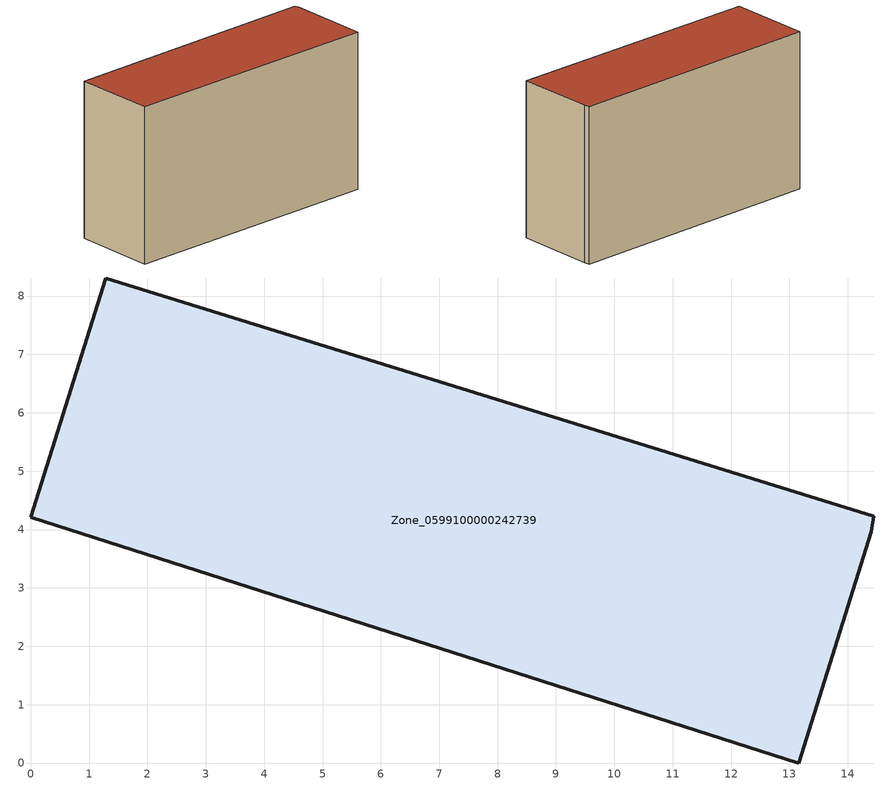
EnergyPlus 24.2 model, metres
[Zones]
Zone_0599100000242739
 floor ground (C_G): 14.4,3.97 13.16,0 0,4.21 1.29,8.31 14.45,4.23 z0.59
 wall outside (C_F): 13.16,0 14.4,3.97 14.45,4.23 1.29,8.31 0,4.21 13.16,0 z0.59:8.81
 roof outside (C_R): 1.29,8.31 0,4.21 13.16,0 14.4,3.97 14.45,4.23 z8.81
[BUILDING]
Pand.0599100000242739: North Axis=0; Terrain=City; Loads Convergence Tolerance Value=0.04; Temperature Convergence Tolerance Value=0.4; Solar Distribution=FullExterior; Maximum Number of Warmup Days=25; Minimum Number of Warmup Days=1
[Site:Location]
Rotterdam.The.Hague.AP_ZH_NLD Design_Conditions: Latitude=51.96; Longitude=4.45; Time Zone=1; Elevation=-4.5
[SITE:GROUNDTEMPERATURE:BUILDINGSURFACE]
18, 18, 18, 18, 18, 18, 18, 18, 18, 18, 18, 18
[MATERIAL] Thermal Absorptance=0.9; Solar Absorptance=0.7; Visible Absorptance=0.7
Name | Roughness | Thickness | Conductivity | Density | Specific Heat
G.TI.1965-1974 | MediumSmooth | 0.15 | 0.882353 | 540 | 1210
F.TI.1965-1974 | Rough | 0.3 | 0.697674 | 1920 | 840
R.TI.1965-1974 | MediumRough | 0.2 | 0.232558 | 1500 | 1000
[CONSTRUCTION]
C_G: G.TI.1965-1974
C_F: F.TI.1965-1974
C_R: R.TI.1965-1974
[ZONE]
Zone_0599100000242739: Type=1; Multiplier=1; Ceiling Height=Autocalculate; Volume=Autocalculate; Floor Area=autocalculate; Part of Total Floor Area=Yes
[ZONEINFILTRATION:DESIGNFLOWRATE]
Infil_Zone_0599100000242739: Zone or ZoneList or Space or SpaceList=Zone_0599100000242739; Schedule=AlwaysOn; Design Flow Rate Calculation Method=Flow/Area; Flow Rate per Floor Area=0.003; Constant Term Coefficient=1; Temperature Term Coefficient=0; Velocity Term Coefficient=0; Velocity Squared Term Coefficient=0
[HVACTEMPLATE:ZONE:IDEALLOADSAIRSYSTEM]
Zone_0599100000242739: Maximum Heating Supply Air Temperature=50; Minimum Cooling Supply Air Temperature=13; Maximum Heating Supply Air Humidity Ratio=0.0156; Minimum Cooling Supply Air Humidity Ratio=0.0077; Heating Limit=NoLimit; Cooling Limit=NoLimit; Dehumidification Control Type=ConstantSensibleHeatRatio; Cooling Sensible Heat Ratio=0.7; Dehumidification Setpoint=60; Humidification Control Type=None; Humidification Setpoint=30; Outdoor Air Method=None; Outdoor Air Flow Rate per Person=0.00944; Outdoor Air Flow Rate per Zone Floor Area=0; Outdoor Air Flow Rate per Zone=0; Demand Controlled Ventilation Type=None; Outdoor Air Economizer Type=NoEconomizer; Heat Recovery Type=None; Sensible Heat Recovery Effectiveness=0.7; Latent Heat Recovery Effectiveness=0.65
[ZONECONTROL:THERMOSTAT]
ThermostatControl_Zone_0599100000242739: Zone or ZoneList=Zone_0599100000242739; Control Type Schedule=DualSetpointControlType; Control 1=Thermostat_Zone_0599100000242739; Temperature Difference Between Cutout And Setpoint=0
[THERMOSTATSETPOINT:DUALSETPOINT]
Thermostat_Zone_0599100000242739: Heating Setpoint Temperature Schedule=HeatingSetpoint_Zone_0599100000242739; Cooling Setpoint Temperature Schedule=CoolingSetpoint_Zone_0599100000242739
[SCHEDULE:COMPACT]
HeatingSetpoint_Zone_0599100000242739: Through: 12/31, For: AllDays, Until: 24:00, 21
CoolingSetpoint_Zone_0599100000242739: Through: 12/31, For: AllDays, Until: 24:00, 24
DualSetpointControlType: Through: 12/31, For: AllDays, Until: 24:00, 4
AlwaysOn: Through: 12/31, For: AllDays, Until: 24:00, 1
